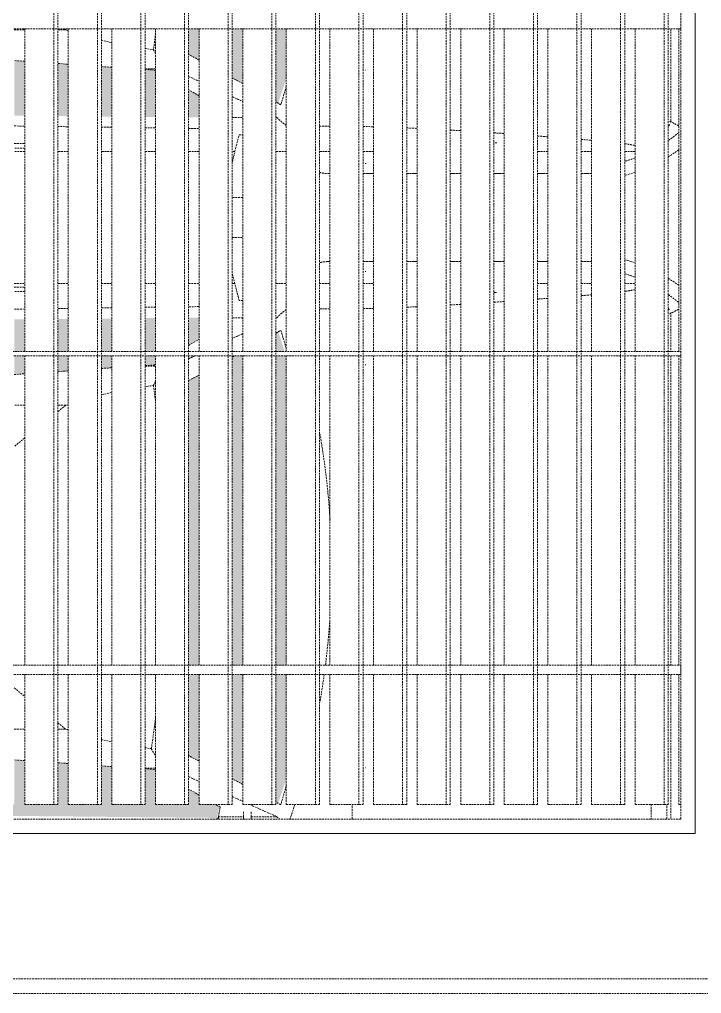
# Model space of a CAD drawing. Header units: millimetres. Extents: x -18512 to 101824, y -95768 to 52898.
# Drawn here: x 50336 to 52683, y -90005 to -86656 of the extents above; entities that cross this region are included whole.
import ezdxf

# ---------------------------------------------------------------- set-up
doc = ezdxf.new("R2010")
doc.units = ezdxf.units.MM
doc.header["$LTSCALE"] = 25
doc.linetypes.add('HIDDEN', pattern=[0.375, 0.25, -0.125])
doc.layers.add('A-DETL-MBND', color=5, linetype='HIDDEN', lineweight=9)
doc.layers.add('L-SITE', color=91, linetype='Continuous', lineweight=13)

# ---------------------------------------------------------------- blocks, each defined once
blk = doc.blocks.new('A_Revit_Suv_5231 - A_Revit_Suv_5231-3638712-FIRST FLOOR PLAN_')
at = {"layer": 'A-DETL-MBND'}
h = blk.add_hatch(color=256, dxfattribs=at)
h.paths.add_polyline_path([(1700.5, 2498.6), (1703.4, 2462.8), (1839.5, 2462.8), (1729, 2498.6), (1707.5, 2498.6)], flags=0)
h.paths.add_polyline_path([(1703.4, 2612.8), (1898.2, 2612.8), (1898, 2648.6), (1703.4, 2648.6)], flags=0)
h.paths.add_polyline_path([(1703.4, 2762.8), (1897.2, 2762.8), (1897, 2798.6), (1703.4, 2798.6)], flags=0)
h.paths.add_polyline_path([(1703.4, 2948.6), (1703.4, 2912.8), (1896.2, 2912.8), (1896, 2948.6), (1718.3, 2948.6)], flags=0)
h.paths.add_polyline_path([(1703.4, 3062.8), (1895.3, 3062.8), (1895, 3098.6), (1703.4, 3098.6)], flags=0)
h.paths.add_polyline_path([(1703.4, 3248.6), (1703.4, 3212.8), (1894.3, 3212.8), (1894, 3248.6), (1731.1, 3248.6)], flags=0)
h.paths.add_polyline_path([(1704.1, 3362.8), (1821.6, 3362.8), (1893.2, 3376), (1892.9, 3398.6), (1705.1, 3398.6)], flags=0)
h.paths.add_polyline_path([(1708.2, 3512.8), (1891.4, 3512.8), (1891, 3548.6), (1709.1, 3548.6), (1708.4, 3518.3)], flags=0)
h.paths.add_polyline_path([(1712.1, 3662.8), (1889.5, 3662.8), (1889, 3698.6), (1713, 3698.6)], flags=0)
h.paths.add_polyline_path([(1712.1, 2348.6), (1714.9, 2312.8), (1902, 2312.8), (1901.6, 2348.6), (1714.9, 2348.6)], flags=0)
h.paths.add_polyline_path([(1715.7, 3812.8), (1887.6, 3812.8), (1887.1, 3848.6), (1716.5, 3848.6), (1716.1, 3830.2)], flags=0)
h.paths.add_polyline_path([(1719.1, 3962.8), (1885.6, 3962.8), (1885.2, 3998.6), (1719.9, 3998.6)], flags=0)
h.paths.add_polyline_path([(1721.9, 2198.6), (1724.6, 2162.8), (1903.4, 2162.8), (1903.1, 2198.6), (1730.7, 2198.6)], flags=0)
h.paths.add_polyline_path([(1732.8, 2048.6), (1735, 2012.8), (1904.8, 2012.8), (1904.5, 2048.6), (1734.4, 2048.6)], flags=0)
h.paths.add_polyline_path([(1742.7, 1898.6), (1744.8, 1866.9), (1747.2, 1862.8), (1906.2, 1862.8), (1905.9, 1898.6), (1744.8, 1898.6)], flags=0)
h.paths.add_polyline_path([(1771.9, 4112.8), (1883.7, 4112.8), (1883.6, 4121.3), (1860.4, 4148.6), (1841.8, 4148.6), (1797.7, 4126)], flags=0)
h.paths.add_polyline_path([(1812.5, 1748.6), (1833, 1712.8), (1907.7, 1712.8), (1907.3, 1748.6), (1831.6, 1748.6)], flags=0)
h = blk.add_hatch(color=256, dxfattribs=at)
h.paths.add_polyline_path([(237.3, 1440.4), (324.5, 1412.8), (484.3, 1412.8), (484.3, 1448.6), (241.7, 1448.6)], flags=0)
h.paths.add_polyline_path([(302.7, 1562.8), (484.3, 1562.8), (484.3, 1598.6), (321.9, 1598.6), (312.4, 1580.9)], flags=0)
h.paths.add_polyline_path([(382.6, 1712.8), (484.3, 1712.8), (484.3, 1748.6), (401.6, 1748.6), (384.3, 1715.9)], flags=0)
h.paths.add_polyline_path([(499.3, 1412.8), (1538.3, 1412.8), (1538.3, 1448.6), (499.3, 1448.6)], flags=0)
h.paths.add_polyline_path([(499.3, 1598.6), (499.3, 1562.8), (1538.3, 1562.8), (1538.3, 1598.6), (516.4, 1598.6)], flags=0)
h.paths.add_polyline_path([(499.3, 1712.8), (1538.3, 1712.8), (1538.3, 1748.6), (499.3, 1748.6)], flags=0)
h.paths.add_polyline_path([(1603.3, 1712.8), (1710.4, 1712.8), (1691.3, 1748.6), (1603.3, 1748.6)], flags=0)
h.paths.add_polyline_path([(1603.3, 1562.8), (1791.5, 1562.8), (1771.9, 1598.6), (1603.3, 1598.6)], flags=0)
h.paths.add_polyline_path([(1603.3, 1448.6), (1603.3, 1412.8), (1772.9, 1412.8), (1858.9, 1440.3), (1854.3, 1448.6), (1631.4, 1448.6)], flags=0)
for p, q in [((1606.6, 2348.6), (1606.6, 2312.8)), ((1714.7, 2312.9), (1712.1, 2349.2)), ((1937, 2348.9), (1937.5, 2313.2)), ((1997.2, 2348.6), (1997.2, 2312.8)), ((2013, 2312.8), (2013, 2348.6)), ((2025.3, 2312.8), (2025.3, 2348.6)), ((1606.6, 2198.6), (1606.6, 2171.2)), ((1724.8, 2163.4), (1721.9, 2198.7)), ((1939.1, 2199), (1939.6, 2163.1)), ((2025.3, 2162.8), (2025.3, 2198.6)), ((1603.3, 2175.2), (1606.6, 2171.2)), ((1735.2, 2013.5), (1732.9, 2049.2)), ((1941.2, 2048.5), (1941.6, 2012.9)), ((2025.3, 2012.8), (2025.3, 2048.6)), ((1670.2, 1899.4), (1674.6, 1869.7)), ((1740.6, 1862.8), (1740.6, 1898.6)), ((1744.8, 1866.9), (1742.7, 1898.6)), ((1943.2, 1899), (1943.7, 1863.2)), ((2025.3, 1862.8), (2025.3, 1898.6)), ((1747.2, 1862.8), (1744.8, 1866.9)), ((1833, 1712.8), (1812.5, 1748.6)), ((1945.2, 1749), (1945.7, 1713)), ((2025.3, 1712.8), (2025.3, 1748.6)), ((1907.6, 1598.6), (1907.6, 1562.8)), ((1967.2, 1575.2), (1967.2, 1562.8)), ((2061.1, 1598.6), (2005.6, 1584.8)), ((2025.3, 1589.7), (2025.3, 1598.6)), ((2183.5, 1562.8), (2183.5, 1598.6)), ((1907.6, 1448.6), (1907.6, 1445.5)), ((2025.3, 1412.8), (2025.3, 1448.6)), ((1938, 1298.6), (1938, 1262.8)), ((2025.3, 1262.8), (2025.3, 1298.6)), ((2100.3, 1271), (2100.3, 1262.8)), ((1745.3, 1140.8), (1745.3, 1140)), ((2025.3, 1112.8), (2025.3, 1148.6)), ((2100.3, 1148.7), (2100.3, 1113)), ((2100.3, 998.7), (2100.3, 962.8)), ((2100.3, 848.6), (2100.3, 812.8)), ((1994.5, 688.4), (1994.6, 698.6)), ((2100.3, 698.6), (2100.3, 662.7)), ((2025.3, 512.8), (2025.3, 548.6)), ((2100.3, 548.4), (2100.3, 512.5)), ((2025.3, 362.8), (2025.3, 398.6)), ((2100.3, 398.3), (2100.3, 362.4)), ((2025.3, 212.8), (2025.3, 248.6)), ((1603.3, 89.9), (1925.2, 89.9))]:
    blk.add_line(p, q, dxfattribs=at)
at = {"layer": 'A-DETL-MBND', "flags": 128}
for points in [[(1606.6, 2171.2), (1608.2, 2165.3), (1608.9, 2162.8)], [(1642.3, 2049), (1643.7, 2043.1), (1650, 2013.5)], [(2005.6, 1584.8), (1997.1, 1582.7), (1989, 1580.6), (1981.7, 1578.8), (1975.6, 1577.3), (1971, 1576.1), (1968.1, 1575.4), (1967.2, 1575.2)], [(2100.3, 1262.9), (2100.3, 1267.3), (2100.3, 1270.9), (2100.3, 1271)], [(1745.3, 1140.4), (1745.3, 1141), (1745.3, 1141)], [(2066.4, 1141), (2066.4, 1140.8), (2066.4, 1140), (2066.4, 1138.8)], [(2066.4, 1137.9), (2066.4, 1139.4), (2066.4, 1140.4), (2066.4, 1141), (2066.4, 1141)], [(2100.3, 1112.8), (2100.3, 1118.8), (2100.3, 1132.5), (2100.3, 1145.7), (2100.3, 1148.6)], [(2100.3, 962.8), (2100.3, 977.2), (2100.3, 994.3), (2100.3, 998.6)], [(2100.3, 812.8), (2100.3, 815.4), (2100.3, 833.8), (2100.3, 848.6)], [(2100.3, 662.8), (2100.3, 671.4), (2100.3, 688.9), (2100.3, 698.6)], [(2100.3, 512.8), (2100.3, 514.2), (2100.3, 528.1), (2100.3, 542.5), (2100.3, 548.6)], [(2100.3, 362.8), (2100.3, 364.6), (2100.3, 367.2), (2100.3, 370.5), (2100.3, 374.5), (2100.3, 379.3), (2100.3, 384.7), (2100.3, 390.8), (2100.3, 397.7)], [(2096.3, 212.8), (2101.3, 228.1), (2107.1, 248.6)], [(2019.1, 62.8), (2024, 69.4), (2036.3, 87.8), (2043.1, 98.6)]]:
    blk.add_lwpolyline(points, dxfattribs=at)
at = {"layer": 'A-DETL-MBND'}
for start, end in [(339.7519, 343.9803), (319.9866, 325.1634)]:
    blk.add_arc((1571.1, 388.3), 507.2, start, end, dxfattribs=at)
for points in [[(1617.5, 1862.3), (1636.5, 1864.6), (1655.6, 1867.1), (1674.6, 1869.7)], [(1674.6, 1869.7), (1678.7, 1867.5), (1682.7, 1865.3), (1686.5, 1862.9)], [(1710.4, 1712.8), (1704, 1724.7), (1697.7, 1736.7), (1691.3, 1748.7)], [(1766.6, 1748.6), (1772.1, 1736.7), (1777.6, 1724.7), (1783.1, 1712.8)], [(1836.1, 1598.6), (1841.6, 1586.7), (1847.2, 1574.7), (1852.8, 1562.8)], [(1863.9, 1431.4), (1860.7, 1437.1), (1857.5, 1442.9), (1854.3, 1448.6)], [(1906.2, 1448.6), (1906.7, 1447.6), (1907.1, 1446.5), (1907.6, 1445.5)], [(1801.5, 1412.7), (1822.3, 1418.6), (1843.1, 1424.9), (1863.9, 1431.4)], [(2096.4, 1298.7), (2099, 1289.7), (2100.3, 1280.3), (2100.3, 1271)], [(1938.8, 1148.6), (1939.1, 1136.7), (1939.5, 1124.7), (1939.8, 1112.8)], [(1943.8, 998.6), (1944.3, 986.7), (1944.8, 974.7), (1945.4, 962.7)], [(1951.2, 848.6), (1951.9, 836.6), (1952.6, 824.7), (1953.3, 812.7)], [(1960.6, 698.6), (1961.5, 686.6), (1962.3, 674.7), (1963.1, 662.7)], [(1971.6, 548.6), (1972.5, 536.6), (1973.4, 524.7), (1974.3, 512.8)], [(1983.3, 398.6), (1984.3, 386.6), (1985.3, 374.7), (1986.2, 362.7)]]:
    blk.add_open_spline(points, degree=3, dxfattribs=at)
for points, knots in [([(1791.5, 1562.8), (1785.2, 1574.2), (1778.7, 1586.1), (1772.2, 1598.1), (1771.9, 1598.6)], [0.35278407, 0.35278407, 0.35278407, 0.35278407, 0.44444444, 0.44837891, 0.44837891, 0.44837891, 0.44837891]), ([(1907.6, 1445.5), (1913.1, 1439.7), (1922.7, 1429), (1931.7, 1417.9), (1935.6, 1412.8)], [0, 0, 0, 0, 0.5, 0.9126639, 0.9126639, 0.9126639, 0.9126639]), ([(1998, 248.4), (1999.1, 240.8), (2001.1, 228.6), (2003.1, 217), (2003.9, 212.7)], [-0.5714286, -0.5714286, -0.5714286, -0.5714286, -0.4285714, -0.3400121, -0.3400121, -0.3400121, -0.3400121]), ([(1936.7, 62.8), (1935, 66.1), (1929.6, 76.5), (1924.2, 87), (1920.5, 94.2)], [-0.8948904, -0.8948904, -0.8948904, -0.8948904, -0.8333333, -0.6988121, -0.6988121, -0.6988121, -0.6988121]), ([(1932.1, 93.6), (1933.3, 94.3), (1935.8, 95.7), (1938.8, 97.5), (1940.2, 98.4)], [0.2730777, 0.2730777, 0.2730777, 0.2730777, 0.3333333, 0.3853558, 0.3853558, 0.3853558, 0.3853558])]:
    blk.add_open_spline(points, degree=3, knots=knots, dxfattribs=at)
blk = doc.blocks.new('A_Revit_Suv_5231 - A_Revit_Suv_5231-3640444-FIRST FLOOR PLAN_')
at = {"layer": 'A-DETL-MBND'}
h = blk.add_hatch(color=256, dxfattribs=at)
h.paths.add_polyline_path([(1858.9, -1440.3), (1791.6, -1418.7), (1791.6, -1448.6), (1854.3, -1448.6)], flags=0)
h.paths.add_polyline_path([(1776.6, -1590), (1776.6, -1562.8), (712.6, -1562.8), (712.6, -1598.6), (1771.9, -1598.6), (1772.7, -1597.1)], flags=0)
h.paths.add_polyline_path([(1776.6, -1413.9), (1772.1, -1412.8), (712.6, -1412.8), (712.6, -1448.6), (1776.6, -1448.6)], flags=0)
h.paths.add_polyline_path([(1710.4, -1712.8), (712.6, -1712.8), (712.6, -1748.6), (1691.3, -1748.6), (1707.8, -1717.7)], flags=0)
h.paths.add_polyline_path([(680.1, -1748.6), (680.1, -1712.8), (382.6, -1712.8), (402.7, -1748.6), (675.1, -1748.6)], flags=0)
h.paths.add_polyline_path([(680.1, -1562.8), (302.7, -1562.8), (321.9, -1598.6), (680.1, -1598.6), (680.1, -1593)], flags=0)
h.paths.add_polyline_path([(680.1, -1412.8), (323.8, -1412.8), (237.3, -1440.4), (241.7, -1448.6), (680.1, -1448.6)], flags=0)
h = blk.add_hatch(color=256, dxfattribs=at)
h.paths.add_polyline_path([(398.6, -2498.6), (395.7, -2462.8), (259, -2462.8), (374, -2498.6), (391.3, -2498.6)], flags=0)
h.paths.add_polyline_path([(395.7, -2762.8), (233.6, -2762.8), (233.6, -2648.6), (395.7, -2648.6), (395.2, -2612.8), (233.6, -2612.8), (233.6, -2572.1), (197.5, -2565.2), (202.5, -3287.4), (233.6, -3281.6), (233.6, -3248.6), (395.7, -3248.6), (395.7, -3212.8), (233.6, -3212.8), (233.6, -3098.6), (395.7, -3098.6), (395.7, -3062.8), (233.6, -3062.8), (233.6, -2948.6), (395.7, -2948.6), (395.7, -2912.8), (233.6, -2912.8), (233.6, -2798.6), (395.7, -2798.6)], flags=0)
h.paths.add_polyline_path([(395.1, -3362.8), (277.6, -3362.8), (203.1, -3376), (213.1, -4121.3), (237.2, -4148.6), (257.4, -4148.6), (327.3, -4112.8), (233.6, -4112.8), (233.6, -3998.6), (379.3, -3998.6), (380.1, -3962.8), (233.6, -3962.8), (233.6, -3848.6), (382.6, -3848.6), (383.1, -3812.8), (233.6, -3812.8), (233.6, -3698.6), (386.2, -3698.6), (386.1, -3662.8), (233.6, -3662.8), (233.6, -3548.6), (390, -3548.6), (390.8, -3512.8), (233.6, -3512.8), (233.6, -3398.6), (394.1, -3398.6)], flags=0)
h.paths.add_polyline_path([(387.1, -2348.6), (383.6, -2312.8), (233.6, -2312.8), (233.6, -2198.6), (377.2, -2198.6), (374.5, -2162.8), (233.6, -2162.8), (233.6, -2048.6), (366.4, -2048.6), (364.1, -2012.8), (233.6, -2012.8), (233.6, -1898.6), (356.5, -1898.6), (354.1, -1866.4), (352, -1862.8), (233.6, -1862.8), (233.6, -1748.6), (286.6, -1748.6), (266.1, -1712.8), (233.6, -1712.8), (233.6, -1655.9), (226.5, -1643.6), (187.4, -1650.5), (195.2, -2442.9), (233.6, -2454.9), (233.6, -2348.6), (386.5, -2348.6)], flags=0)
h = blk.add_hatch(color=256, dxfattribs=at)
h.paths.add_polyline_path([(1907.7, -1712.8), (1833, -1712.8), (1812.5, -1748.6), (1907.3, -1748.6)], flags=0)
h.paths.add_polyline_path([(1906.2, -1862.8), (1791.6, -1862.8), (1791.6, -1898.6), (1905.9, -1898.6), (1906.2, -1864.1)], flags=0)
h.paths.add_polyline_path([(1904.8, -2012.8), (1791.6, -2012.8), (1791.6, -2048.6), (1904.5, -2048.6)], flags=0)
h.paths.add_polyline_path([(1903.4, -2162.8), (1791.6, -2162.8), (1791.6, -2198.6), (1903.1, -2198.6)], flags=0)
h.paths.add_polyline_path([(1902, -2312.8), (1791.6, -2312.8), (1791.6, -2348.6), (1901.6, -2348.6)], flags=0)
h.paths.add_polyline_path([(1898.2, -2612.8), (1791.6, -2612.8), (1791.6, -2648.6), (1898, -2648.6)], flags=0)
h.paths.add_polyline_path([(1897.2, -2762.8), (1791.6, -2762.8), (1791.6, -2798.6), (1897, -2798.6)], flags=0)
h.paths.add_polyline_path([(1896.2, -2912.8), (1791.6, -2912.8), (1791.6, -2948.6), (1896, -2948.6)], flags=0)
h.paths.add_polyline_path([(1895.3, -3062.8), (1791.6, -3062.8), (1791.6, -3098.6), (1895, -3098.6)], flags=0)
h.paths.add_polyline_path([(1894.3, -3212.8), (1791.6, -3212.8), (1791.6, -3248.6), (1894, -3248.6)], flags=0)
h.paths.add_polyline_path([(1893.2, -3376), (1821.6, -3362.8), (1791.6, -3362.8), (1791.6, -3398.6), (1892.9, -3398.6)], flags=0)
h.paths.add_polyline_path([(1891.4, -3512.8), (1791.6, -3512.8), (1791.6, -3548.6), (1891, -3548.6)], flags=0)
h.paths.add_polyline_path([(1889.5, -3662.8), (1791.6, -3662.8), (1791.6, -3698.6), (1889, -3698.6)], flags=0)
h.paths.add_polyline_path([(1887.6, -3812.8), (1791.6, -3812.8), (1791.6, -3848.6), (1887.1, -3848.6)], flags=0)
h.paths.add_polyline_path([(1885.6, -3962.8), (1791.6, -3962.8), (1791.6, -3998.6), (1885.2, -3998.6)], flags=0)
h.paths.add_polyline_path([(1883.7, -4112.8), (1791.6, -4112.8), (1791.6, -4122.9), (1841.8, -4148.6), (1860.4, -4148.6), (1883.6, -4121.3)], flags=0)
h.paths.add_polyline_path([(1839.5, -2462.8), (1791.6, -2462.8), (1791.6, -2478.3), (1802.4, -2474.8)], flags=0)
h.paths.add_polyline_path([(1776.6, -3698.6), (1776.6, -3662.8), (1712.1, -3662.8), (1713.1, -3698.6)], flags=0)
h.paths.add_polyline_path([(1776.6, -3812.8), (1715.7, -3812.8), (1717.6, -3848.6), (1776.6, -3848.6)], flags=0)
h.paths.add_polyline_path([(1776.6, -2162.8), (1724.6, -2162.8), (1721.9, -2198.6), (1776.6, -2198.6)], flags=0)
h.paths.add_polyline_path([(1776.6, -2912.8), (1703.4, -2912.8), (1703.4, -2948.6), (1776.6, -2948.6)], flags=0)
h.paths.add_polyline_path([(1776.6, -3512.8), (1708.2, -3512.8), (1709.1, -3548.6), (1776.6, -3548.6), (1776.6, -3518.3)], flags=0)
h.paths.add_polyline_path([(1776.6, -2798.6), (1776.6, -2762.8), (1703.4, -2762.8), (1703.4, -2798.6), (1705.7, -2798.6)], flags=0)
h.paths.add_polyline_path([(1776.6, -3098.6), (1776.6, -3062.8), (1703.4, -3062.8), (1703.4, -3098.6), (1705.7, -3098.6)], flags=0)
h.paths.add_polyline_path([(1776.6, -2648.6), (1776.6, -2612.8), (1703.4, -2612.8), (1703.4, -2648.6), (1705.7, -2648.6)], flags=0)
h.paths.add_polyline_path([(1776.6, -3962.8), (1719.1, -3962.8), (1719.9, -3998.6), (1776.6, -3998.6)], flags=0)
h.paths.add_polyline_path([(1776.6, -3212.8), (1703.4, -3212.8), (1703.4, -3248.6), (1776.6, -3248.6)], flags=0)
h.paths.add_polyline_path([(1776.6, -2048.6), (1776.6, -2012.8), (1735, -2012.8), (1732.8, -2048.6), (1738.2, -2048.6)], flags=0)
h.paths.add_polyline_path([(1776.6, -4115.2), (1776.6, -4112.8), (1771.9, -4112.8)], flags=0)
h.paths.add_polyline_path([(1776.6, -1898.6), (1776.6, -1862.8), (1747.2, -1862.8), (1744.8, -1866.9), (1742.7, -1898.6), (1761.4, -1898.6)], flags=0)
h.paths.add_polyline_path([(1776.6, -2483.2), (1776.6, -2462.8), (1703.4, -2462.8), (1700.5, -2498.6), (1729, -2498.6), (1740.6, -2494.9)], flags=0)
h.paths.add_polyline_path([(1776.6, -2348.6), (1776.6, -2312.8), (1714.6, -2312.8), (1712.1, -2348.6), (1714.9, -2348.6)], flags=0)
h.paths.add_polyline_path([(1776.6, -3398.6), (1776.6, -3362.8), (1704.1, -3362.8), (1705.7, -3398.6), (1708.4, -3398.6)], flags=0)
for p, q in [((680.1, -89.9), (183.6, -89.9)), ((1776.6, -89.9), (712.6, -89.9)), ((1925.2, -89.9), (1791.6, -89.9)), ((183.6, -104), (233.6, -104)), ((233.6, -157.6), (183.6, -157.6)), ((2025.3, -248.6), (2025.3, -212.8)), ((2025.3, -398.6), (2025.3, -362.8)), ((2100.3, -362.4), (2100.3, -398.3)), ((2025.3, -548.6), (2025.3, -512.8)), ((2100.3, -512.5), (2100.3, -548.4)), ((2100.3, -662.7), (2100.3, -698.6)), ((1994.6, -698.6), (1994.5, -688.4)), ((2100.3, -812.8), (2100.3, -848.6)), ((2100.3, -962.8), (2100.3, -998.7)), ((2025.3, -1148.6), (2025.3, -1112.8)), ((2100.3, -1113), (2100.3, -1148.7)), ((359.5, -1140.8), (359.5, -1140)), ((1745.3, -1140.8), (1745.3, -1140)), ((183.6, -1186.4), (233.6, -1186.4)), ((1938, -1262.8), (1938, -1298.6)), ((2025.3, -1298.6), (2025.3, -1262.8)), ((2100.3, -1262.8), (2100.3, -1271)), ((2025.3, -1448.6), (2025.3, -1412.8)), ((191.5, -1534.3), (191.5, -1445.4)), ((1907.6, -1445.5), (1907.6, -1448.6)), ((207.8, -1534.1), (183.6, -1534.1)), ((183.6, -1559.5), (207.8, -1559.5)), ((191.5, -1646), (191.5, -1559.3)), ((1907.6, -1562.8), (1907.6, -1598.6)), ((1967.2, -1562.8), (1967.2, -1575.2)), ((2183.5, -1598.6), (2183.5, -1562.8)), ((2005.6, -1584.8), (2061.1, -1598.6)), ((2025.3, -1598.6), (2025.3, -1589.7)), ((191.5, -1646), (224.4, -1639.9)), ((224.4, -1639.9), (233.6, -1655.9)), ((183.4, -1646.8), (191.5, -1646)), ((183.6, -1650.5), (187.4, -1650.5)), ((266.1, -1712.8), (286.6, -1748.6)), ((1812.5, -1748.6), (1833, -1712.8)), ((1945.7, -1713), (1945.2, -1749)), ((2025.3, -1748.6), (2025.3, -1712.8)), ((352.5, -1863.7), (354.4, -1866.9)), ((354.4, -1866.9), (356.5, -1898.6)), ((358.5, -1898.6), (358.5, -1862.8)), ((1674.6, -1869.7), (1670.2, -1899.4)), ((1740.6, -1898.6), (1740.6, -1862.8)), ((1742.7, -1898.6), (1744.8, -1866.9)), ((1744.8, -1866.9), (1747.2, -1862.8)), ((1943.7, -1863.2), (1943.2, -1899)), ((2025.3, -1898.6), (2025.3, -1862.8)), ((429, -1899.5), (425.6, -1876.9)), ((364, -2013.5), (366.2, -2049.2)), ((1732.9, -2049.2), (1735.2, -2013.5)), ((1941.6, -2012.9), (1941.2, -2048.5)), ((2025.3, -2048.6), (2025.3, -2012.8)), ((374.4, -2163.4), (377.2, -2198.7)), ((492.6, -2198.6), (492.6, -2171.2)), ((514.5, -2198.6), (492.6, -2171.2)), ((1606.6, -2171.2), (1584.6, -2198.6)), ((1606.6, -2171.2), (1606.6, -2198.6)), ((1721.9, -2198.7), (1724.8, -2163.4)), ((1939.6, -2163.1), (1939.1, -2199)), ((2025.3, -2198.6), (2025.3, -2162.8)), ((384.5, -2312.9), (387, -2349.2)), ((492.6, -2348.6), (492.6, -2312.8)), ((634.4, -2348.6), (605.8, -2312.8)), ((1493.4, -2312.8), (1464.7, -2348.6)), ((1606.6, -2312.8), (1606.6, -2348.6)), ((1712.1, -2349.2), (1714.7, -2312.9)), ((1937.5, -2313.2), (1937, -2348.9)), ((1997.2, -2312.8), (1997.2, -2348.6)), ((2013, -2348.6), (2013, -2312.8)), ((2025.3, -2348.6), (2025.3, -2312.8))]:
    blk.add_line(p, q, dxfattribs=at)
at = {"layer": 'A-DETL-MBND', "flags": 128}
for points in [[(2043.1, -98.6), (2035.9, -87), (2023.4, -68.7), (2019.1, -62.8)], [(2107, -248.5), (2101, -227.2), (2096.3, -212.8)], [(2100.3, -397.8), (2100.3, -391), (2100.3, -384.8), (2100.3, -379.4), (2100.3, -374.6), (2100.3, -370.6), (2100.3, -367.3), (2100.3, -364.7), (2100.3, -362.8)], [(2100.3, -548.6), (2100.3, -542.8), (2100.3, -528.4), (2100.3, -514.5), (2100.3, -512.8)], [(2100.3, -698.6), (2100.3, -689.2), (2100.3, -671.8), (2100.3, -662.8)], [(2100.3, -848.6), (2100.3, -834.1), (2100.3, -815.8), (2100.3, -812.8)], [(2100.3, -998.6), (2100.3, -994.7), (2100.3, -977.6), (2100.3, -962.8)], [(2066.4, -1141), (2066.4, -1140.8), (2066.4, -1140), (2066.4, -1138.8)], [(2100.3, -1148.6), (2100.3, -1145.9), (2100.3, -1132.8), (2100.3, -1119.1), (2100.3, -1112.8)], [(359.5, -1140.4), (359.5, -1141), (359.5, -1141)], [(1745.3, -1139.4), (1745.3, -1140.4), (1745.3, -1141), (1745.3, -1141)], [(2066.4, -1139.4), (2066.4, -1140.4), (2066.4, -1141), (2066.4, -1141)], [(2100.3, -1271), (2100.3, -1267.3), (2100.3, -1263)], [(1967.2, -1575.2), (1968.1, -1575.4), (1971, -1576.1), (1975.6, -1577.3), (1981.7, -1578.8), (1989, -1580.6), (1997.1, -1582.7), (2005.6, -1584.8)], [(457, -2049.7), (449.8, -2016.2), (449.2, -2013.4)], [(1650, -2013.5), (1643.7, -2043.1), (1642.3, -2049)], [(492.6, -2171.2), (490.9, -2165.3), (490.2, -2162.8)], [(1608.9, -2162.8), (1608.2, -2165.3), (1606.6, -2171.2)]]:
    blk.add_lwpolyline(points, dxfattribs=at)
at = {"layer": 'A-DETL-MBND'}
for centre, radius, start, end in [((1571.1, -388.3), 507.2, 34.8366, 40.0134), ((1571.1, -388.3), 507.2, 16.0197, 20.2481), ((1046.9, -3937.7), 2680.6, 93.6174, 97.1667), ((1046.9, -3937.7), 2680.6, 80.0903, 86.4837), ((1046.9, -3937.7), 2680.6, 97.8667, 99.9125), ((1046.9, -3937.7), 2680.6, 107.6732, 108.7931)]:
    blk.add_arc(centre, radius, start, end, dxfattribs=at)
for points, knots in [([(1920.5, -94.2), (1924.2, -87), (1929.6, -76.5), (1935, -66.1), (1936.7, -62.8)], [-0.3011879, -0.3011879, -0.3011879, -0.3011879, -0.1666667, -0.1051096, -0.1051096, -0.1051096, -0.1051096]), ([(1940.2, -98.4), (1938.8, -97.5), (1935.8, -95.7), (1933.4, -94.3), (1932.2, -93.6)], [0.6146442, 0.6146442, 0.6146442, 0.6146442, 0.6666667, 0.7269223, 0.7269223, 0.7269223, 0.7269223]), ([(2003.9, -212.6), (2003.1, -217), (2001.1, -228.6), (1999.1, -240.7), (1998, -248.4)], [-0.6599879, -0.6599879, -0.6599879, -0.6599879, -0.5714286, -0.4285714, -0.4285714, -0.4285714, -0.4285714]), ([(1945.4, -962.7), (1944.9, -972.5), (1944.4, -984.5), (1943.9, -996.5), (1943.8, -998.6)], [-0.25591202, -0.25591202, -0.25591202, -0.25591202, -0.22222222, -0.21478201, -0.21478201, -0.21478201, -0.21478201]), ([(2100.3, -1271), (2100.3, -1276.9), (2099.5, -1286.2), (2097.4, -1295.4), (2096.5, -1298.7)], [0, 0, 0, 0, 0.1111111, 0.1764668, 0.1764668, 0.1764668, 0.1764668]), ([(1935.6, -1412.8), (1931.7, -1417.9), (1922.7, -1429), (1913.1, -1439.7), (1907.6, -1445.5)], [0.0873361, 0.0873361, 0.0873361, 0.0873361, 0.5, 1, 1, 1, 1]), ([(425.6, -1876.9), (419.1, -1873.7), (411.1, -1869.1), (403.9, -1864.1), (402.2, -1862.9)], [0, 0, 0, 0, 0.25, 0.324565, 0.324565, 0.324565, 0.324565])]:
    blk.add_open_spline(points, degree=3, knots=knots, dxfattribs=at)
for points in [[(1986.2, -362.7), (1985.2, -374.7), (1984.3, -386.6), (1983.3, -398.6)], [(1974.3, -512.8), (1973.4, -524.7), (1972.5, -536.6), (1971.6, -548.6)], [(1963.1, -662.7), (1962.3, -674.7), (1961.5, -686.6), (1960.7, -698.6)], [(1953.3, -812.8), (1952.6, -824.7), (1951.9, -836.6), (1951.2, -848.6)], [(1939.8, -1112.8), (1939.5, -1124.7), (1939.2, -1136.7), (1938.9, -1148.6)], [(191.5, -1445.4), (188.8, -1442.3), (186.1, -1439.3), (183.4, -1436.2)], [(297.3, -1412.7), (275.7, -1418.9), (254.2, -1425.3), (232.8, -1432)], [(232.8, -1432), (235.8, -1437.6), (238.8, -1443.1), (241.7, -1448.6)], [(1863.9, -1431.4), (1843.5, -1425), (1823, -1418.8), (1802.4, -1412.9)], [(1854.3, -1448.6), (1857.5, -1442.9), (1860.7, -1437.1), (1863.9, -1431.4)], [(233.6, -1538.5), (219.5, -1507.5), (205.5, -1476.5), (191.5, -1445.4)], [(1907.6, -1445.5), (1907.1, -1446.5), (1906.7, -1447.6), (1906.2, -1448.6)], [(260.8, -1598.6), (255.4, -1586.7), (250, -1574.7), (244.6, -1562.8)], [(302.7, -1562.8), (309.1, -1574.7), (315.5, -1586.7), (321.9, -1598.6)], [(1852.8, -1562.8), (1847.2, -1574.7), (1841.6, -1586.7), (1836.1, -1598.6)], [(1771.9, -1598.6), (1773.5, -1595.8), (1775, -1592.9), (1776.6, -1590)], [(329.2, -1748.6), (323.7, -1736.7), (318.2, -1724.7), (312.8, -1712.8)], [(382.6, -1712.8), (388.9, -1724.7), (395.3, -1736.7), (401.6, -1748.6)], [(1691.3, -1748.6), (1697.7, -1736.6), (1704, -1724.7), (1710.4, -1712.7)], [(1776.6, -1726.9), (1773.2, -1734.2), (1769.9, -1741.4), (1766.6, -1748.6)], [(532.6, -1862.4), (496.9, -1866.8), (461.2, -1871.7), (425.6, -1876.9)], [(1674.6, -1869.7), (1655.6, -1867.1), (1636.5, -1864.6), (1617.5, -1862.3)], [(1686.5, -1862.9), (1682.7, -1865.3), (1678.7, -1867.5), (1674.6, -1869.7)]]:
    blk.add_open_spline(points, degree=3, dxfattribs=at)

msp = doc.modelspace()

# ---------------------------------------------------------------- linework, layer by layer
at = {"layer": 'A-DETL-MBND', "color": 1}
for p, q in [((52661.4, -89455.4), (52661.4, -84755.4)), ((52661.4, -84755.4), (52661.4, -89455.4)), ((50454.4, -84805.4), (50454.4, -89355.4)), ((50468.5, -89355.4), (50468.5, -84805.4)), ((50604.4, -84805.4), (50604.4, -89355.4)), ((50618.5, -89355.4), (50618.5, -84805.4)), ((50754.4, -84805.4), (50754.4, -89355.4)), ((50768.5, -89355.4), (50768.5, -84805.4)), ((50904.4, -84805.4), (50904.4, -89355.4)), ((50918.5, -89355.4), (50918.5, -84805.4)), ((51054.4, -84805.4), (51054.4, -89355.4)), ((51068.5, -89355.4), (51068.5, -84805.4)), ((51204.4, -84805.4), (51204.4, -89355.4)), ((51218.5, -89355.4), (51218.5, -84805.4)), ((51354.4, -84805.4), (51354.4, -89355.4)), ((51368.5, -89355.4), (51368.5, -84805.4)), ((51504.4, -84805.4), (51504.4, -89355.4)), ((51518.5, -89355.4), (51518.5, -84805.4)), ((51654.4, -84805.4), (51654.4, -89355.4)), ((51668.5, -89355.4), (51668.5, -84805.4)), ((51804.4, -84805.4), (51804.4, -89355.4)), ((51818.5, -89355.4), (51818.5, -84805.4)), ((51954.4, -84805.4), (51954.4, -89355.4)), ((51968.5, -89355.4), (51968.5, -84805.4)), ((52104.4, -84805.4), (52104.4, -89355.4)), ((52118.5, -89355.4), (52118.5, -84805.4)), ((52254.4, -84805.4), (52254.4, -89355.4)), ((52268.5, -89355.4), (52268.5, -84805.4)), ((52404.4, -84805.4), (52404.4, -89355.4)), ((52418.5, -89355.4), (52418.5, -84805.4)), ((52554.4, -84805.4), (52554.4, -89355.4)), ((52568.5, -89355.4), (52568.5, -84805.4)), ((52611.4, -84805.4), (52611.4, -89405.4)), ((52611.4, -86623.4), (52611.4, -86688.4)), ((52611.4, -86688.4), (47911.4, -86688.4)), ((50354.4, -87797.4), (50354.4, -86688.4)), ((50504.4, -87797.4), (50504.4, -86688.4)), ((50654.4, -87797.4), (50654.4, -86688.4)), ((50804.4, -87797.4), (50804.4, -86688.4)), ((50954.4, -87797.4), (50954.4, -86688.4)), ((51104.4, -87797.4), (51104.4, -86688.4)), ((51254.4, -87797.4), (51254.4, -86688.4)), ((51404.4, -87797.4), (51404.4, -86688.4)), ((51554.4, -87797.4), (51554.4, -86688.4)), ((51704.4, -87797.4), (51704.4, -86688.4)), ((51854.4, -87797.4), (51854.4, -86688.4)), ((52004.4, -87797.4), (52004.4, -86688.4)), ((52154.4, -87797.4), (52154.4, -86688.4)), ((52304.4, -87797.4), (52304.4, -86688.4)), ((52454.4, -87797.4), (52454.4, -86688.4)), ((52604.4, -87797.4), (52604.4, -86688.4)), ((47911.4, -87797.4), (52611.4, -87797.4)), ((52611.4, -87812.4), (47911.4, -87812.4)), ((50354.4, -88876.4), (50354.4, -87812.4)), ((50504.4, -88876.4), (50504.4, -87812.4)), ((50654.4, -88876.4), (50654.4, -87812.4)), ((50804.4, -88876.4), (50804.4, -87812.4)), ((50954.4, -88876.4), (50954.4, -87812.4)), ((51104.4, -88876.4), (51104.4, -87812.4)), ((51254.4, -88876.4), (51254.4, -87812.4)), ((51404.4, -88876.4), (51404.4, -87812.4)), ((51554.4, -88876.4), (51554.4, -87812.4)), ((51704.4, -88876.4), (51704.4, -87812.4)), ((51854.4, -88876.4), (51854.4, -87812.4)), ((52004.4, -88876.4), (52004.4, -87812.4)), ((52154.4, -88876.4), (52154.4, -87812.4)), ((52304.4, -88876.4), (52304.4, -87812.4)), ((52454.4, -88876.4), (52454.4, -87812.4)), ((52604.4, -88876.4), (52604.4, -87812.4)), ((52611.4, -87797.4), (52611.4, -87812.4)), ((47911.4, -88876.4), (52611.4, -88876.4)), ((52611.4, -88876.4), (52611.4, -88908.9)), ((52611.4, -88908.9), (47911.4, -88908.9)), ((50354.4, -89355.4), (50354.4, -88908.9)), ((50504.4, -89355.4), (50504.4, -88908.9)), ((50654.4, -89355.4), (50654.4, -88908.9)), ((50804.4, -89355.4), (50804.4, -88908.9)), ((50954.4, -89355.4), (50954.4, -88908.9)), ((51104.4, -89355.4), (51104.4, -88908.9)), ((51254.4, -89355.4), (51254.4, -88908.9)), ((51404.4, -89355.4), (51404.4, -88908.9)), ((51554.4, -89355.4), (51554.4, -88908.9)), ((51704.4, -89355.4), (51704.4, -88908.9)), ((51854.4, -89355.4), (51854.4, -88908.9)), ((52004.4, -89355.4), (52004.4, -88908.9)), ((52154.4, -89355.4), (52154.4, -88908.9)), ((52304.4, -89355.4), (52304.4, -88908.9)), ((52454.4, -89355.4), (52454.4, -88908.9)), ((52604.4, -89355.4), (52604.4, -88908.9)), ((50354.4, -89355.4), (50454.4, -89355.4)), ((50454.4, -89355.4), (50468.5, -89355.4)), ((50504.4, -89355.4), (50604.4, -89355.4)), ((50604.4, -89355.4), (50618.5, -89355.4)), ((50654.4, -89355.4), (50754.4, -89355.4)), ((50754.4, -89355.4), (50768.5, -89355.4)), ((50804.4, -89355.4), (50904.4, -89355.4)), ((50904.4, -89355.4), (50918.5, -89355.4)), ((50954.4, -89355.4), (51054.4, -89355.4)), ((51054.4, -89355.4), (51068.5, -89355.4)), ((51104.4, -89355.4), (51204.4, -89355.4)), ((51204.4, -89355.4), (51218.5, -89355.4)), ((51254.4, -89355.4), (51354.4, -89355.4)), ((51354.4, -89355.4), (51368.5, -89355.4)), ((51404.4, -89355.4), (51504.4, -89355.4)), ((51504.4, -89355.4), (51518.5, -89355.4)), ((51554.4, -89355.4), (51654.4, -89355.4)), ((51654.4, -89355.4), (51668.5, -89355.4)), ((51704.4, -89355.4), (51804.4, -89355.4)), ((51804.4, -89355.4), (51818.5, -89355.4)), ((51854.4, -89355.4), (51954.4, -89355.4)), ((51954.4, -89355.4), (51968.5, -89355.4)), ((52004.4, -89355.4), (52104.4, -89355.4)), ((52104.4, -89355.4), (52118.5, -89355.4)), ((52154.4, -89355.4), (52254.4, -89355.4)), ((52254.4, -89355.4), (52268.5, -89355.4)), ((52304.4, -89355.4), (52404.4, -89355.4)), ((52404.4, -89355.4), (52418.5, -89355.4)), ((52454.4, -89355.4), (52554.4, -89355.4)), ((52554.4, -89355.4), (52568.5, -89355.4)), ((52604.4, -89355.4), (52611.4, -89355.4)), ((52611.4, -89405.4), (47911.4, -89405.4)), ((47861.4, -89455.4), (52661.4, -89455.4)), ((52661.4, -89455.4), (47861.4, -89455.4)), ((53161.4, -89955.4), (47361.4, -89955.4)), ((47361.4, -89955.4), (53161.4, -89955.4)), ((47311.4, -90005.4), (53211.4, -90005.4))]:
    msp.add_line(p, q, dxfattribs=at)

# ---------------------------------------------------------------- block references
at = {"layer": 'L-SITE', "color": 1, "extrusion": (0, 0, -1), "zscale": -1}
for name, p, rotation in [('A_Revit_Suv_5231 - A_Revit_Suv_5231-3638712-FIRST FLOOR PLAN_', (-52667.1, -85085.1), 270), ('A_Revit_Suv_5231 - A_Revit_Suv_5231-3640444-FIRST FLOOR PLAN_', (-52667.1, -89589), 90.00000000000004)]:
    msp.add_blockref(name, p, dxfattribs=dict(at, rotation=rotation))

doc.saveas('drawing.dxf')
